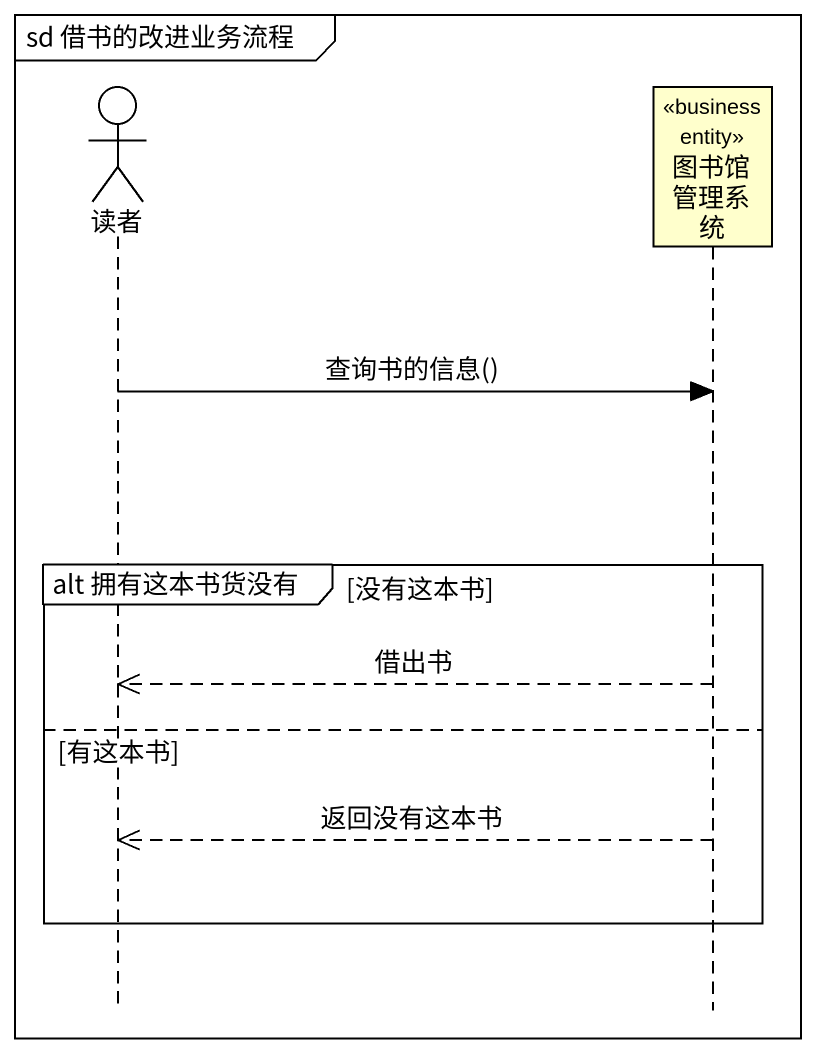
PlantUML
@startuml
mainframe sd 借书的改进业务流程
hide footbox
actor 读者
participant 图书馆管理系统 <<business entity>>

读者 -> 图书馆管理系统 : 查询书的信息()
group alt 拥有这本书货没有 [没有这本书]
  图书馆管理系统 -->> 读者 : 借出书
else 有这本书
  图书馆管理系统 -->> 读者 : 返回没有这本书
end
@enduml
